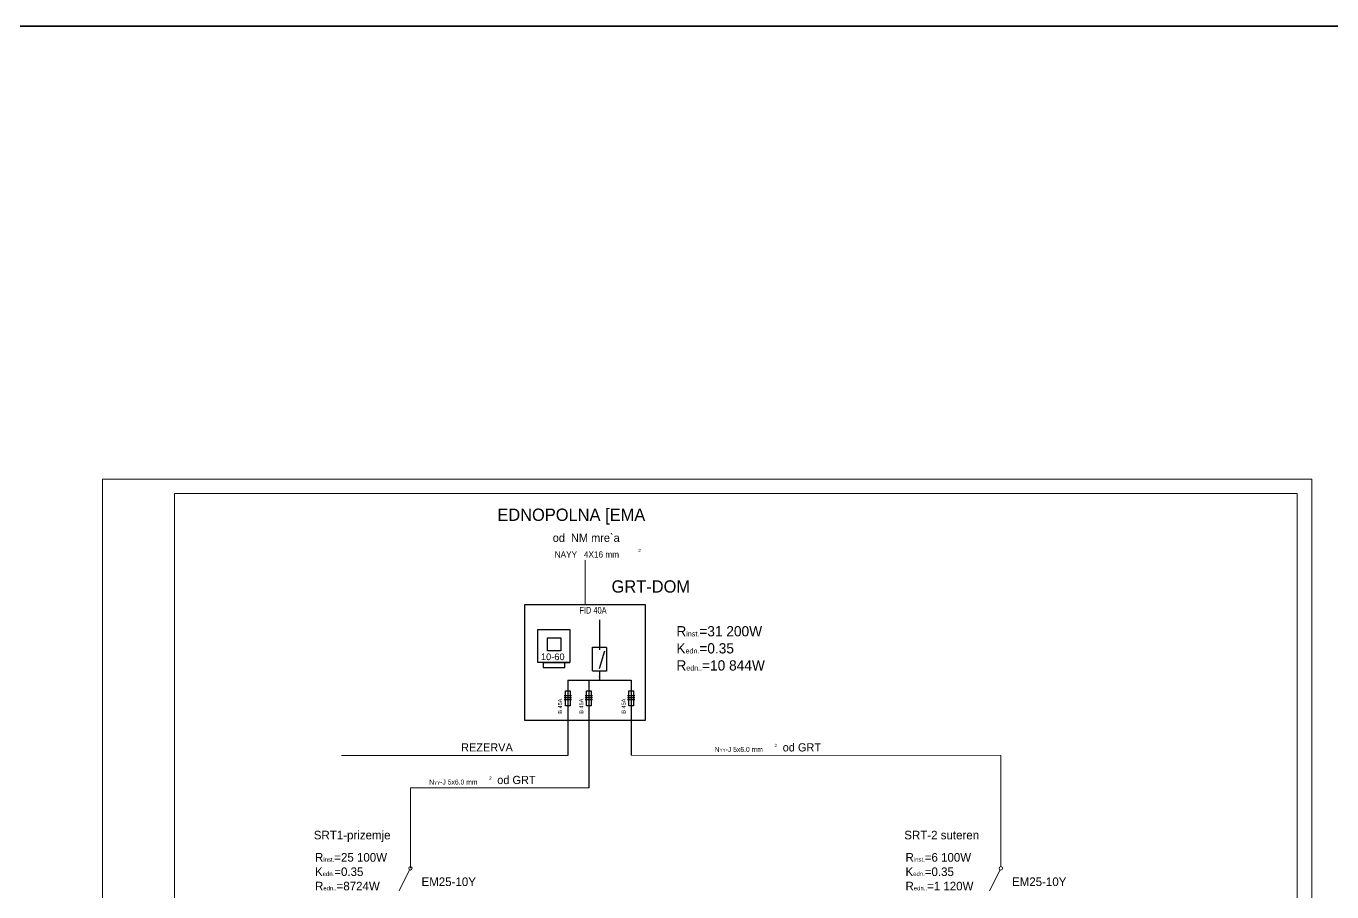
# Model space of a CAD drawing. Header units: millimetres. Extents: x -22688 to 165477, y -34508 to 218425.
# Drawn here: x 72984 to 95663, y 95883 to 110912 of the extents above; entities that cross this region are included whole.
import ezdxf

# ---------------------------------------------------------------- set-up
doc = ezdxf.new("R2010")
doc.units = ezdxf.units.MM
doc.header["$MEASUREMENT"] = 0
doc.linetypes.add('DASHED2', pattern=[0.375, 0.25, -0.125])
for name, color, linetype, lineweight in [('GROMOBRAN', 5, 'Continuous', 35), ('KOTI_Visinski', 182, 'Continuous', 20), ('Roofs_Pen_No__1', 7, 'Continuous', 13), ('Stran sema', 7, 'Continuous', 13)]:
    doc.layers.add(name, color=color, linetype=linetype, lineweight=lineweight)
doc.styles.add('KIRILICA', font='MCSWIS.TTF', dxfattribs={"width": 0.8, "height": 20})

msp = doc.modelspace()

# ---------------------------------------------------------------- linework, layer by layer
at = {"lineweight": 9, "ltscale": 50}
msp.add_line((82690.8, 100873.3), (82690.8, 101643.5), dxfattribs=at)
for p, q in [((82941.9, 100603.7), (82941.9, 100085.8)), ((82941.9, 99758.8), (83037.3, 100069.4)), ((81966.5, 99867.3), (81966.5, 99778.3)), ((82338.1, 99778.3), (82338.1, 99867.3)), ((81966.5, 99778.3), (82338.1, 99778.3)), ((82941.9, 99716.9), (82941.9, 99555.8)), ((82390.9, 99373.7), (82390.9, 98253.1)), ((82391.4, 99555.8), (83492.5, 99555.8)), ((82391.4, 99555.8), (82391.4, 99373.7)), ((82757.9, 99373.7), (82757.9, 97687)), ((82758.4, 99555.8), (82758.4, 99373.7)), ((83492.5, 99555.8), (83492, 99373.7)), ((83492, 99373.7), (83492, 98254.1)), ((82327.8, 99293.9), (82455.9, 99293.9)), ((82327.8, 99257.3), (82455.9, 99257.3)), ((82327.8, 99220.8), (82455.9, 99220.8)), ((82694.9, 99293.9), (82822.9, 99293.9)), ((82694.9, 99257.3), (82822.9, 99257.3)), ((82694.9, 99220.8), (82822.9, 99220.8)), ((83428.9, 99293.9), (83557, 99293.9)), ((83428.9, 99257.3), (83557, 99257.3)), ((83428.9, 99220.8), (83557, 99220.8))]:
    msp.add_line(p, q)
for points in [[(81647.6, 100873.3), (83734, 100873.3), (83734, 98858.8), (81647.6, 98858.8)], [(81871.5, 100435), (82429.7, 100435), (82429.7, 99867.3), (81871.5, 99867.3)], [(82041, 100295.6), (82270.2, 100295.6), (82270.2, 100066.5), (82041, 100066.5)], [(82429.7, 99867.3), (81966.5, 99867.3), (81966.5, 99867.3), (82429.7, 99867.3)], [(82349.1, 99373.7), (82432.7, 99373.7), (82432.7, 99113.7), (82349.1, 99113.7)], [(82716.1, 99373.7), (82799.7, 99373.7), (82799.7, 99113.7), (82716.1, 99113.7)], [(83450.2, 99373.7), (83533.8, 99373.7), (83533.8, 99113.7), (83450.2, 99113.7)]]:
    msp.add_lwpolyline(points, close=True)
at = {"linetype": 'DASHED2'}
msp.add_lwpolyline([(82822.5, 100131.3), (83061.3, 100131.3), (83061.3, 99716.9), (82822.5, 99716.9)], close=True, dxfattribs=at)
msp.add_point((82941.9, 99618))
msp.add_point((82941.9, 99618))
msp.add_point((82941.9, 99618))
msp.add_point((82941.9, 99618))
msp.add_point((82941.9, 99618))
msp.add_point((82941.9, 99618))
msp.add_point((82941.9, 99618))
msp.add_point((82941.9, 99618))
msp.add_point((82941.9, 99618))
at = {"layer": 'GROMOBRAN', "color": 104, "true_color": 0x029e21}
msp.add_lwpolyline([(-22687.9, 110912), (108041.9, 110912), (108041.9, 77747.6), (-22687.9, 77747.6)], close=True, dxfattribs=at)
at = {"layer": 'Roofs_Pen_No__1'}
for points in [[(74312.3, 88196), (95312.3, 88196), (95312.3, 103046), (74312.3, 103046)], [(75562.3, 88446), (95062.3, 88446), (95062.3, 102796), (75562.3, 102796)]]:
    msp.add_lwpolyline(points, close=True, dxfattribs=at)
at = {"layer": 'Stran sema'}
for p, q in [((82390.9, 98253.1), (78459.3, 98253.1)), ((89913.8, 98251.8), (83492, 98254.1)), ((86424, 98253.5), (86424.4, 98253.2)), ((82757.9, 97687), (79658.2, 97687)), ((79463, 95901.9), (79644.8, 96265.2)), ((89718.5, 95901.9), (89900.4, 96265.2))]:
    msp.add_line(p, q, dxfattribs=at)
at = {"layer": 'Stran sema', "color": 0}
for p, q in [((89913.8, 96321.9), (89913.8, 98251.8)), ((79658.2, 96292), (79658.2, 97687))]:
    msp.add_line(p, q, dxfattribs=at)
at = {"layer": 'Stran sema'}
for centre in [(79658.2, 96292), (89913.8, 96292)]:
    msp.add_circle(centre, 29.9, dxfattribs=at)

# ---------------------------------------------------------------- texts
at = {"attachment_point": 1}
for s, insert, char_height, width in [('{\\fMAC C Times|b0|i0|c0|p18;EDNOPOLNA [EMA}', (81167.9, 102536.4), 213.43, 5019.298), ('{\\fArial|b0|i0|c0|p34;2}', (83615.5, 101837.3), 56.915, 40.026), ('{\\H0.75x;NAYY   4X16 mm}', (82164.1, 101793.8), 142.286, 1474.344), ('{\\fMAC C Times|b0|i0|c0|p18;GRT-DOM}', (83152.1, 101291.4), 213.43, 1553.583), ('{\\fArial|b0|i0|c0|p34;10-60}', (81924.7, 100021.2), 115.252, 413.35)]:
    msp.add_mtext(s, dxfattribs=dict(at, insert=insert, char_height=char_height, width=width))
at = {"char_height": 69.15, "width": 884.89, "attachment_point": 1, "rotation": 90}
for insert in [(82224.3, 98976.4), (82591.3, 98976.4), (83325.4, 98976.4)]:
    msp.add_mtext('B 45A', dxfattribs=dict(at, insert=insert))
at = {"layer": 'KOTI_Visinski', "color": 0, "linetype": 'Continuous', "insert": (82593.2, 100829), "char_height": 115.252, "width": 593.083, "attachment_point": 1, "style": 'KIRILICA'}
msp.add_mtext('{\\fArial|b0|i0|c0|p34;FID 40A}', dxfattribs=at)
at = {"layer": 'Stran sema', "attachment_point": 1}
for s, insert, char_height, width in [('{\\fMAC C Times|b0|i0|c0|p18;od  }NM {\\fMAC C Times|b0|i0|c0|p18;mre`a}', (82130.4, 102100.6), 142.286, 1529.862), ('{\\fMAC C Times|b0|i0|c0|p18;R\\H0.5x;inst.\\H2x;=31 200}W\\P{\\fMAC C Times|b0|i0|c0|p18;K\\H0.5x;edn.\\H2x;=0.35\\PR\\H0.5x;edn..\\H2x;=10 844}W', (84278.5, 100496.3), 177.858, 2038.325), ('{\\fMAC C Times|b0|i0|c0|p18;REZERVA}', (80538, 98462.2), 142.286, 1110.583), ('{\\fArial|b0|i0|c0|p34;2}', (85982.2, 98452.6), 56.915, 76.818), ('{\\fMAC C Times|b0|i0|c0|p18;od GRT}', (86124, 98462.6), 142.286, 813.734), ('{\\H0.75x;N\\H0.66667x;YY\\H1.5x;-J 5x6.0 mm}', (84942.5, 98398.6), 113.829, 1179.476), ('{\\H0.75x;N\\H0.66667x;YY\\H1.5x;-J 5x6.0 mm}', (79985.5, 97832), 113.829, 1179.476), ('{\\fArial|b0|i0|c0|p34;2}', (81025, 97886.4), 56.915, 76.818), ('{\\fMAC C Times|b0|i0|c0|p18;od GRT}', (81166.7, 97896.5), 142.286, 813.734), ('{\\fMAC C Times|b0|i0|c0|p18;SRT1-prizemje}', (77980.2, 96944), 149.5, 854.988), ('{\\fMAC C Times|b0|i0|c0|p18;SRT-2 suteren}', (88235.8, 96944), 149.5, 1876.041), ('{\\fMAC C Times|b0|i0|c0|p18;R\\H0.5x;inst.\\H2x;=25 100}W\\P{\\fMAC C Times|b0|i0|c0|p18;K\\H0.5x;edn.\\H2x;=0.35\\PR\\H0.5x;edn..\\H2x;=8724}W', (78001.9, 96556.8), 149.5, 1418.242), ('{\\fMAC C Times|b0|i0|c0|p18;R\\H0.5x;inst.\\H2x;=6 100}W\\P{\\fMAC C Times|b0|i0|c0|p18;K\\H0.5x;edn.\\H2x;=0.35\\PR\\H0.5x;edn..\\H2x;=1 120}W', (88257.5, 96556.8), 149.5, 1418.242), ('EM25-10Y', (79851.7, 96133.6), 149.5, 298.587), ('EM25-10Y', (90107.3, 96133.6), 149.5, 298.587)]:
    msp.add_mtext(s, dxfattribs=dict(at, insert=insert, char_height=char_height, width=width))

doc.saveas('drawing.dxf')
